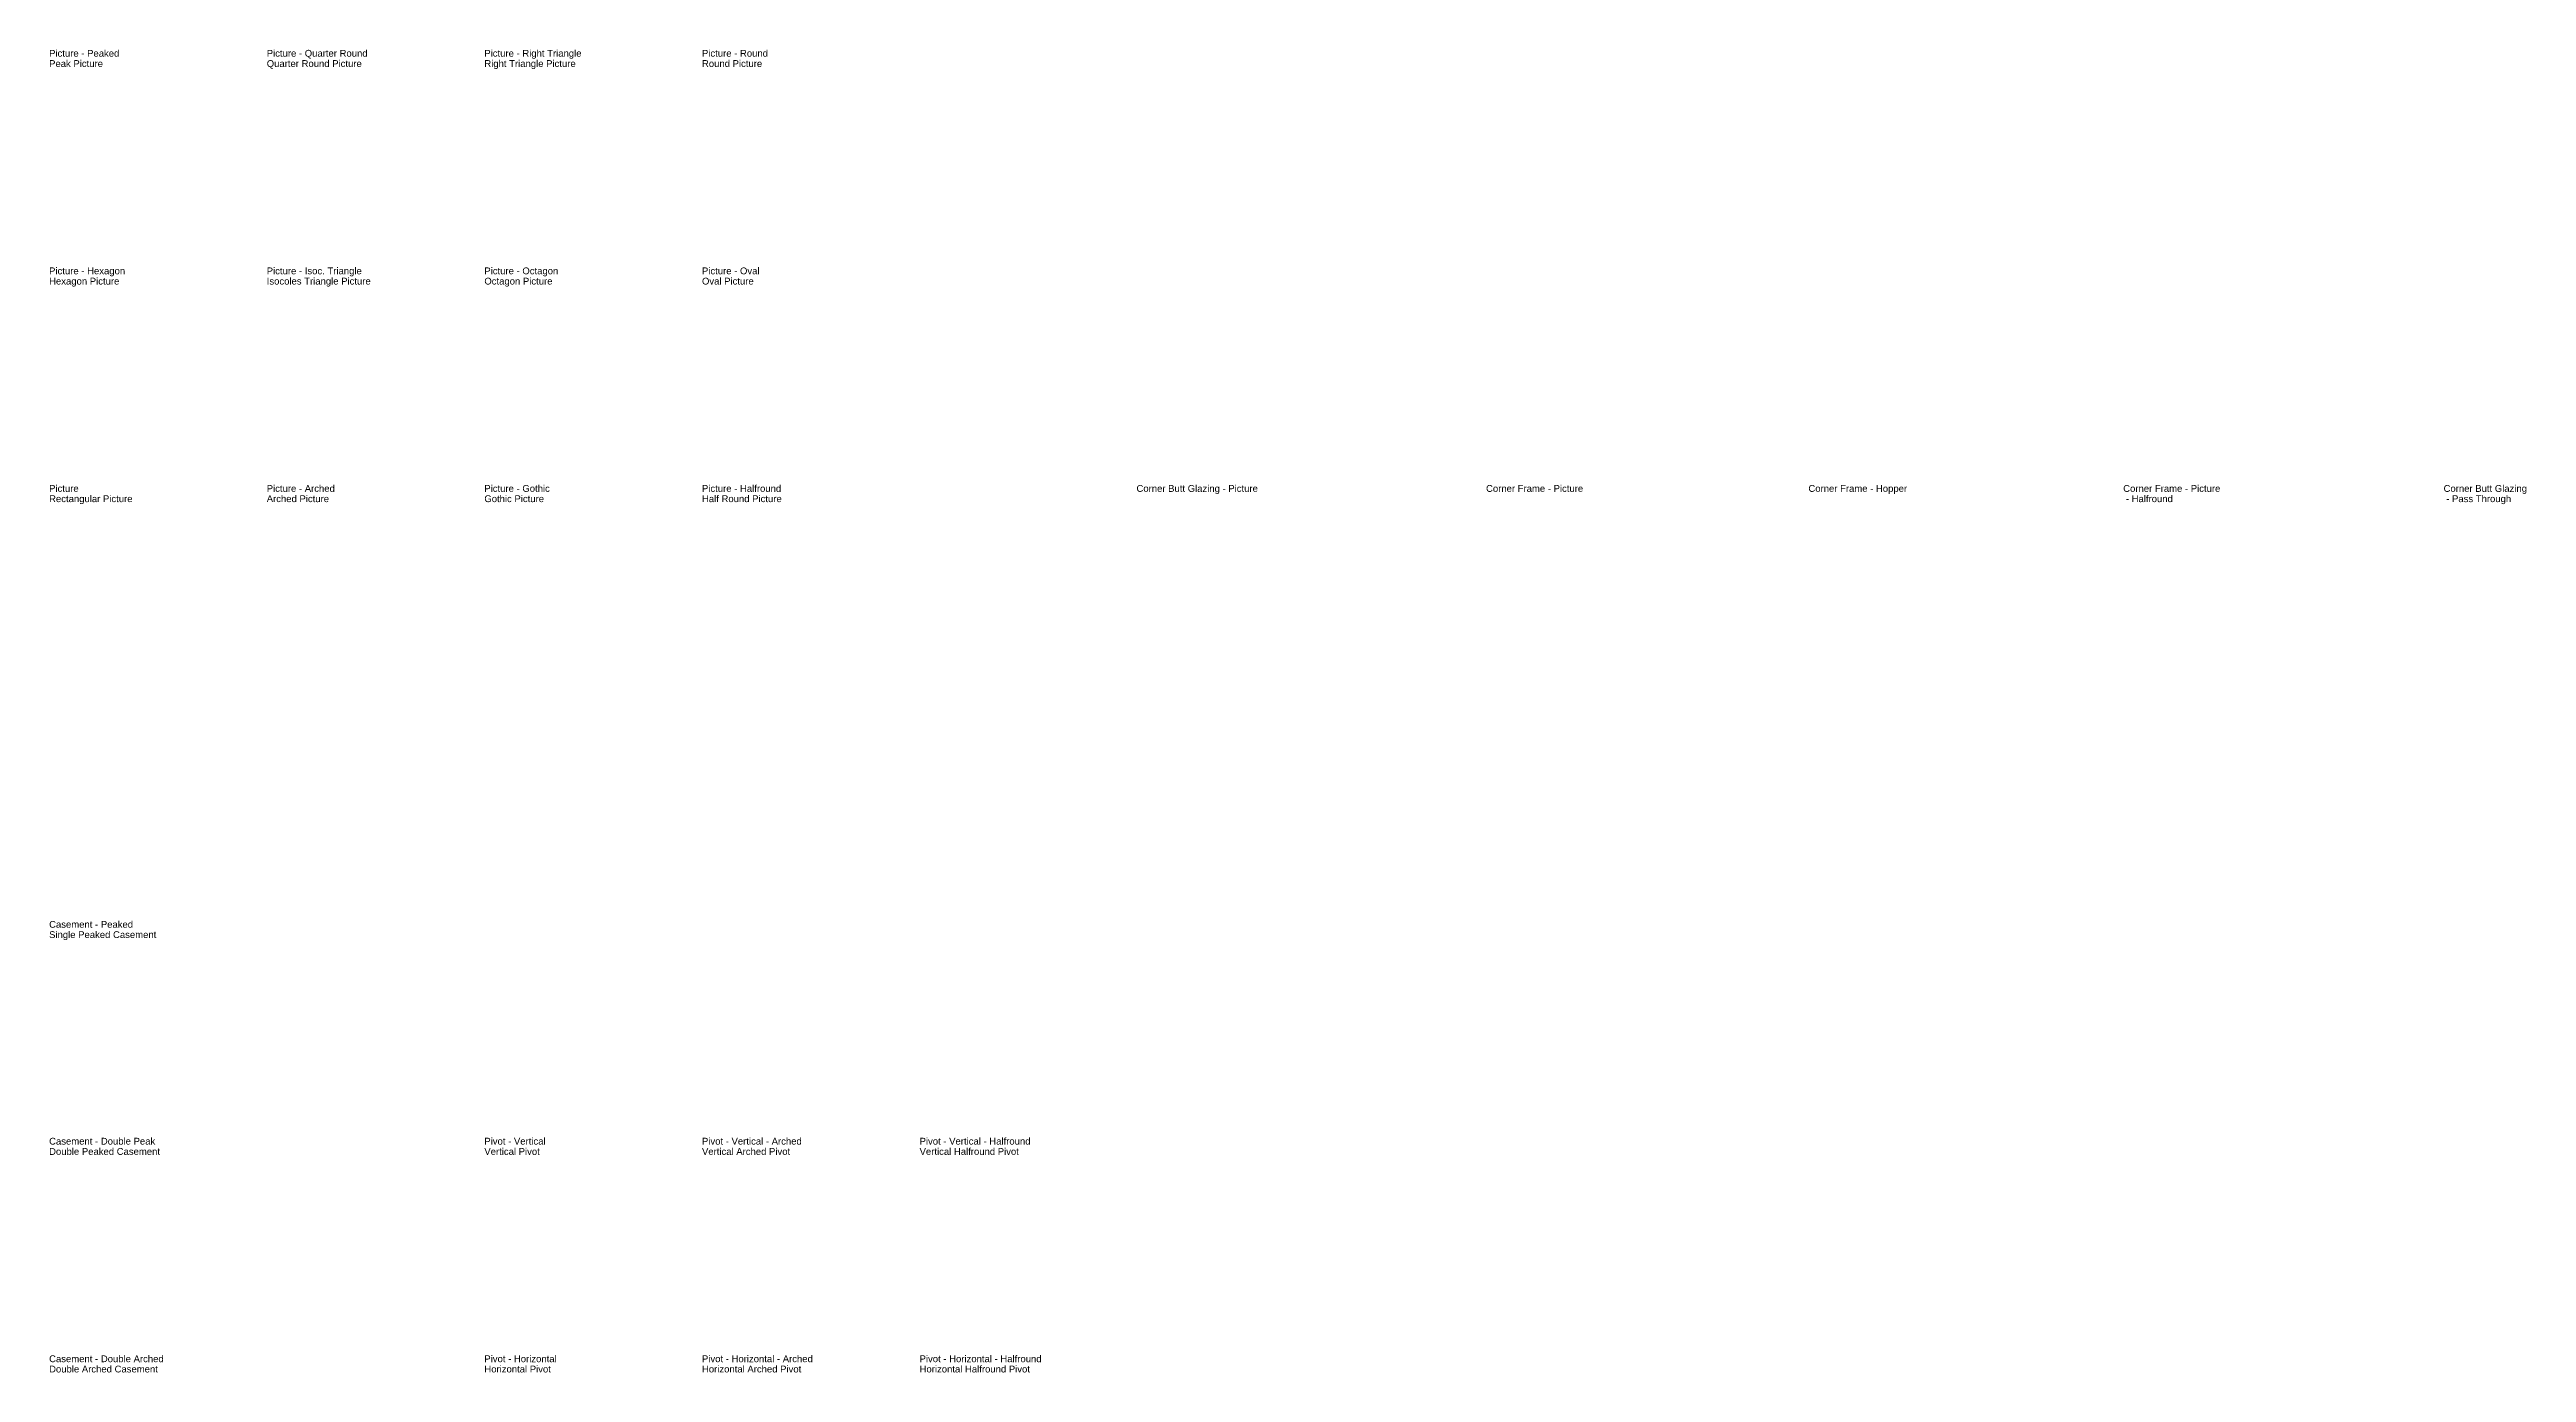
# Model space of a CAD drawing. Header units: inches. Extents: x 2 to 3369, y -111 to 1166.
# Drawn here: x 1730 to 3369, y 3 to 878 of the extents above; entities that cross this region are included whole.
import ezdxf

# ---------------------------------------------------------------- set-up
doc = ezdxf.new("R2010")
doc.units = ezdxf.units.IN
doc.header["$LTSCALE"] = 0.5
doc.header["$MEASUREMENT"] = 0
doc.styles.add('Titles', font='arial.ttf', dxfattribs={"width": 0.75})

msp = doc.modelspace()

# ---------------------------------------------------------------- texts
at = {"style": 'Titles'}
for s, p in [('Picture - Peaked', (1729.7, 873.5)), ('Peak Picture ', (1729.7, 866.7)), ('Quarter Round Picture ', (1873.7, 866.7)), ('Picture - Quarter Round', (1873.7, 873.5)), ('Picture - Right Triangle', (2017.7, 873.5)), ('Right Triangle Picture ', (2017.7, 866.7)), ('Picture - Round', (2161.7, 873.5)), ('Round Picture ', (2161.7, 866.7)), ('Picture - Hexagon', (1729.7, 729.5)), ('Hexagon Picture ', (1729.7, 722.7)), ('Picture - Isoc. Triangle', (1873.7, 729.5)), ('Isocoles Triangle Picture ', (1873.7, 722.7)), ('Octagon Picture ', (2017.7, 722.7)), ('Picture - Octagon', (2017.7, 729.5)), ('Oval Picture ', (2161.7, 722.7)), ('Picture - Oval', (2161.7, 729.5)), ('Picture', (1729.7, 585.5)), ('Picture - Arched', (1873.7, 585.5)), ('Picture - Gothic', (2017.7, 585.5)), ('Picture - Halfround', (2161.7, 585.5)), ('Corner Butt Glazing - Picture', (2449.2, 585.5)), ('Corner Frame - Picture', (2680.5, 585.5)), ('Corner Frame - Hopper', (2893.8, 585.5)), ('Corner Frame - Picture', (3102.1, 585.5)), ('Corner Butt Glazing', (3314.1, 585.5)), ('Rectangular Picture ', (1729.7, 578.7)), ('Arched Picture ', (1873.7, 578.7)), ('Gothic Picture ', (2017.7, 578.7)), ('Half Round Picture ', (2161.7, 578.7)), (' - Halfround ', (3102.1, 578.7)), (' - Pass Through', (3314.1, 578.7)), ('Casement - Peaked', (1729.7, 297)), ('Single Peaked Casement ', (1729.7, 290.2)), ('Casement - Double Peak', (1729.7, 153.5)), ('Double Peaked Casement ', (1729.7, 146.7)), ('Vertical Pivot', (2017.7, 146.7)), ('Pivot - Vertical', (2017.7, 153.5)), ('Vertical Arched Pivot', (2161.7, 146.7)), ('Pivot - Vertical - Arched', (2161.7, 153.5)), ('Vertical Halfround Pivot', (2305.7, 146.7)), ('Pivot - Vertical - Halfround', (2305.7, 153.5)), ('Casement - Double Arched', (1729.7, 9.5)), ('Double Arched Casement ', (1729.7, 2.7)), ('Pivot - Horizontal', (2017.7, 9.5)), ('Horizontal Pivot', (2017.7, 2.7)), ('Pivot - Horizontal - Arched', (2161.7, 9.5)), ('Horizontal Arched Pivot', (2161.7, 2.7)), ('Pivot - Horizontal - Halfround', (2305.7, 9.5)), ('Horizontal Halfround Pivot', (2305.7, 2.7))]:
    msp.add_text(s, height=4.5, dxfattribs=at).set_placement(p)

doc.saveas('drawing.dxf')
